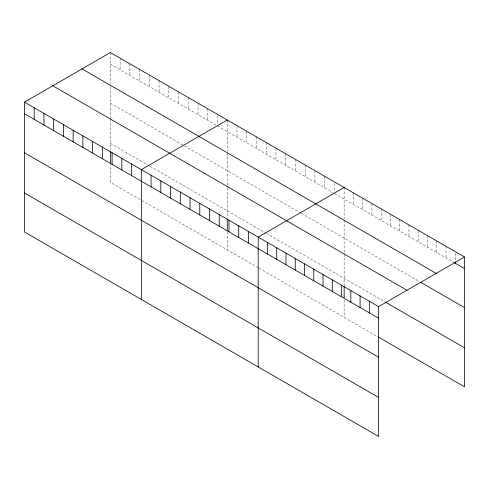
<?xml version="1.0" encoding="UTF-8"?>
<svg xmlns="http://www.w3.org/2000/svg" width="489" height="489" viewBox="0 0 489 489"><rect width="100%" height="100%" fill="white"/><g stroke="black" fill="none" stroke-linecap="round" stroke-linejoin="round"><path stroke-width="0.37" stroke-dasharray="2.44 1.83" d="M110.386 64.12L216.224 125.221M217.519 125.973L333.095 192.697M334.397 193.448L453.303 262.098M110.386 103.142L183.754 145.502M184.408 145.875L300.631 212.978M301.279 213.351L419.562 281.64M110.386 143.344L149.347 165.838M149.995 166.211L265.57 232.941M266.218 233.314L385.155 301.982M258.424 267.838L110.386 182.373L110.386 164.359M259.078 268.216L377.875 336.805M455.29 253.113L455.29 261.071M446.023 246.322L446.023 257.899M436.763 240.973L436.763 252.55M427.496 235.625L427.496 247.202M418.236 230.276L418.236 241.853M408.975 224.928L408.975 236.505M399.709 219.579L399.709 231.156M390.448 214.231L390.448 225.808M381.188 208.882L381.188 220.46M371.921 203.54L371.921 215.117M362.661 198.192L362.661 209.769M353.394 192.843L353.394 204.42M344.134 187.495L344.134 218.583M344.134 220.081L344.134 253.174M344.134 253.889L344.134 285.802M344.134 300.063L344.134 317.324M334.397 183.32L334.397 192M324.653 176.248L324.653 187.825M314.916 170.624L314.916 182.201M305.179 165.001L305.179 176.578M295.435 159.377L295.435 170.954M285.698 153.754L285.698 165.331M275.955 148.13L275.955 159.707M266.218 142.507L266.218 154.084M256.481 136.889L256.481 148.46M246.737 131.266L246.737 142.843M237 125.642L237 137.22M227.263 120.019L227.263 151.107M227.263 152.605L227.263 184.976M227.263 187.849L227.263 218.326M227.263 231.835L227.263 249.848M217.519 115.844L217.519 123.803M207.782 108.772L207.782 120.349M198.039 103.148L198.039 114.726M188.302 97.525L188.302 109.102M178.564 91.901L178.564 103.479M168.821 86.278L168.821 97.855M159.084 80.654L159.084 92.232M149.347 75.031L149.347 86.608M139.603 69.407L139.603 80.985M129.866 63.79L129.866 75.361M120.123 58.167L120.123 69.744M110.386 52.543L110.386 83.631M110.386 86.632L110.386 118.216M110.386 118.937L110.386 150.099"/><path stroke-width="0.73" d="M24.45 102.158L378.614 306.627L378.614 436.457L24.45 231.982L24.45 102.158L110.386 52.543L464.55 257.018L464.55 386.842L378.541 337.184M227.263 120.019L141.327 169.634L141.327 299.464M344.134 187.495L258.198 237.11L258.198 366.939M378.614 306.627L464.55 257.018M453.963 262.483L464.55 268.589M82.03 68.912L436.194 273.388M420.222 282.025L464.55 307.618M52.806 85.783L406.97 290.258M385.815 302.367L464.55 347.82M24.45 113.735L378.614 318.205M24.45 152.757L378.614 357.233M24.45 192.959L378.614 397.435M455.29 261.798L455.29 263.247M369.354 301.285L369.354 312.862M360.087 295.937L360.087 307.514M350.827 290.588L350.827 302.165M344.134 286.554L344.134 297.813M341.56 285.24L341.56 296.817M332.3 279.891L332.3 291.468M323.04 274.543L323.04 286.12M313.773 269.194L313.773 280.772M304.513 263.846L304.513 275.423M295.252 258.498L295.252 270.075M285.986 253.155L285.986 264.726M276.725 247.807L276.725 259.384M267.459 242.458L267.459 254.035M248.461 231.486L248.461 243.064M238.718 225.863L238.718 237.44M228.98 220.239L228.98 231.817M227.263 219.078L227.263 230.337M219.243 214.616L219.243 226.193M209.5 208.992L209.5 220.57M199.763 203.369L199.763 214.946M190.019 197.745L190.019 209.323M180.282 192.122L180.282 203.699M170.545 186.505L170.545 198.076M160.802 180.881L160.802 192.458M151.064 175.258L151.064 186.835M131.584 164.011L131.584 175.588M121.847 158.387L121.847 169.964M112.103 152.764L112.103 164.341M110.386 151.602L110.386 162.855M102.366 147.14L102.366 158.717M92.629 141.517L92.629 153.094M82.885 135.893L82.885 147.47M73.148 130.27L73.148 141.847M63.411 124.646L63.411 136.223M53.668 119.023L53.668 130.6M43.931 113.399L43.931 124.976M34.187 107.782L34.187 119.353"/></g></svg>
